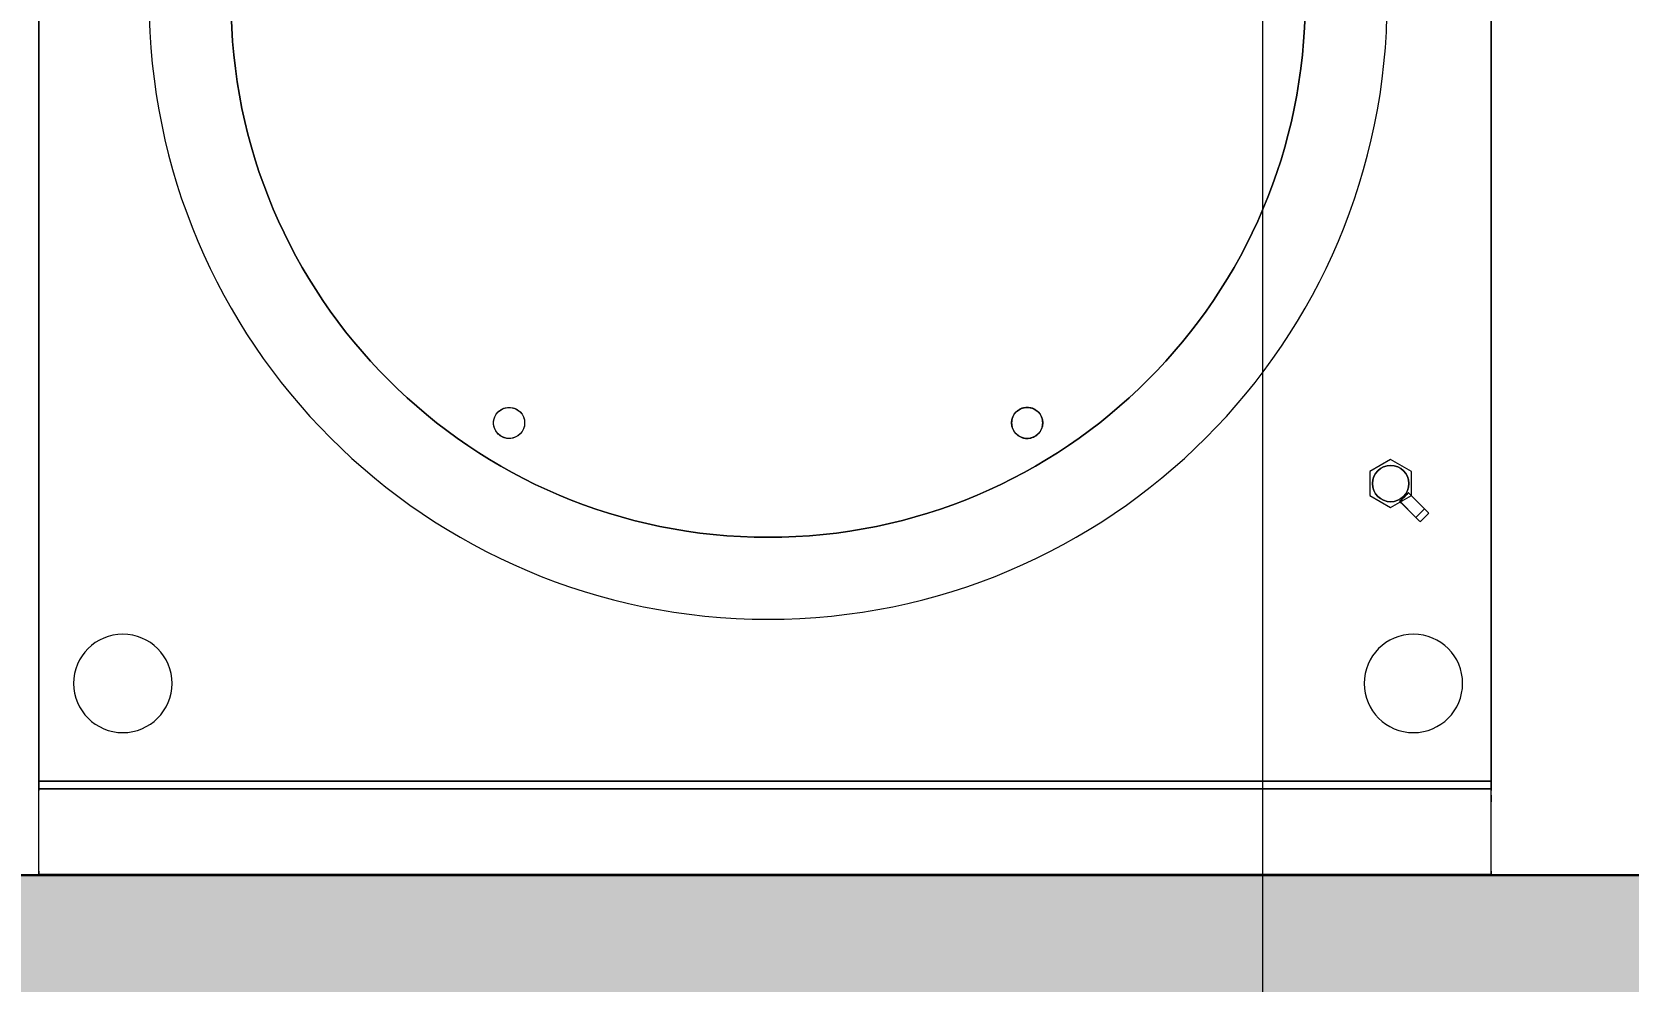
# Model space of a CAD drawing. Header units: millimetres. Extents: x -8689834 to 9419935, y -370377 to 166066.
# Drawn here: x -215946 to -215022, y 109509 to 110059 of the extents above; entities that cross this region are included whole.
import ezdxf
from ezdxf import colors
from ezdxf.entities.mleader import LeaderData, LeaderLine
from ezdxf.math import Vec2, Vec3

# ---------------------------------------------------------------- set-up
doc = ezdxf.new("R2010")
doc.units = ezdxf.units.MM
doc.header["$MEASUREMENT"] = 0
doc.linetypes.add('CENTER', pattern=[2, 1.25, -0.25, 0.25, -0.25])
doc.layers.get('0').update_dxf_attribs({"color": 250, "lineweight": 9})
for name, color, linetype, lineweight in [('АР_Оси', 195, 'Continuous', 9), ('АР_Отметки', 250, 'Continuous', 15), ('АР_Перегородки газоблок', 165, 'Continuous', 30), ('АР_Перегородки газоблок_Штрих', 165, 'Continuous', 5), ('ТХ_пищеблок', 30, 'Continuous', 20)]:
    doc.layers.add(name, color=color, linetype=linetype, lineweight=lineweight)
doc.styles.add('ISOCPEUR', font='isocpeur.ttf', dxfattribs={"width": 0.7})

# ---------------------------------------------------------------- blocks, each defined once
blk = doc.blocks.new('_DotSmall')
at = {"color": 0, "linetype": 'ByBlock', "const_width": 0.5}
blk.add_lwpolyline([(-0.0625, 0, 1), (0.0625, 0, 1)], format="xyb", close=True, dxfattribs=at)

msp = doc.modelspace()

# ---------------------------------------------------------------- hatches: boundary and pattern name
at = {"layer": 'АР_Перегородки газоблок_Штрих', "ltscale": 100}
h = msp.add_hatch(dxfattribs=at)
h.set_pattern_fill('AR-CONC', scale=30)
h.set_pattern_definition([(50, (0, 0), (215.17805, -18.82564), [22.5, -247.5]), (355, (0, 0), (-41.6254, 225.65764), [18, -198]), (100.45144, (17.93, -1.57), (173.55265, 206.832), [19.12206, -210.34263]), (46.1842, (0, 60), (320.1724, -49.65578), [33.75, -371.25]), (96.63564, (26.68, 55.86), (280.3986, 292.2356), [28.6831, -315.51413]), (351.18416, (0, 60), (280.3986, 292.2356), [27, -297]), (21, (30, 45), (179.07212, -120.78567), [22.5, -247.5]), (326, (30, 45), (72.9946, 217.54501), [18, -198]), (71.45144, (44.92, 34.93), (252.06671, 96.75935), [19.12206, -210.34263]), (37.5, (0, 0), (3.647957, 99.868156), [0, -195.6, 0, -201, 0, -198.75]), (7.5, (0, 0), (78.92086, 118.323514), [0, -114.6, 0, -191.1, 0, -75.75]), (327.5, (-66.9, 0), (160.14673, -6.766462), [0, -75, 0, -234, 0, -310.5]), (317.5, (-96.9, 0), (174.95585, 30.031495), [0, -97.5, 0, -155.4, 0, -220.5])])
h.paths.add_polyline_path([(-212033.92, 110768.73), (-212153.92, 110768.73), (-212153.92, 109570.58), (-217983.92, 109570.58), (-217983.92, 109450.58), (-212153.92, 109450.58), (-212153.92, 108165.99), (-212033.92, 108165.99)])

# ---------------------------------------------------------------- linework, layer by layer
at = {"layer": 'АР_Оси', "color": 7, "linetype": 'CENTER', "ltscale": 1000}
msp.add_line((-215233.92, 134363.15), (-215233.92, 78630.8), dxfattribs=at)
at = {"layer": 'АР_Перегородки газоблок', "color": 7, "ltscale": 100}
msp.add_lwpolyline([(-217983.93, 109570.58), (-212153.92, 109570.58)], dxfattribs=at)
at = {"layer": 'ТХ_пищеблок', "color": 230, "extrusion": (1.77636e-16, -1.0064e-31, -1)}
for p, q in [((-215942.45, 109619.54, 105.81), (-215941.95, 110562.84, 52.89)), ((-215101.45, 109619.54, 105.81), (-215100.95, 110563.83, 119.88))]:
    msp.add_line(p, q, dxfattribs=at)
at = {"layer": 'ТХ_пищеблок', "color": 230, "extrusion": (-1, 5.66554e-16, 0)}
for p, q in [((-215942.45, 109619.54, 105.81), (-215942.45, 110467.54, 105.81)), ((-215942.45, 110462.45, 179.81), (-215942.45, 109619.54, 179.81)), ((-215171.64, 109804.13, 179.81), (-215171.64, 109790.3, 179.81)), ((-215171.64, 109804.13, 220.81), (-215171.64, 109790.3, 220.81)), ((-215171.64, 109804.13, 179.81), (-215171.64, 109804.13, 220.81)), ((-215171.64, 109790.3, 179.81), (-215171.64, 109790.3, 220.81)), ((-215942.45, 109619.54, 179.81), (-215942.45, 109619.54, 105.81))]:
    msp.add_line(p, q, dxfattribs=at)
at = {"layer": 'ТХ_пищеблок', "color": 230}
for p, q in [((-215942.45, 110462.45, 179.81), (-215942.45, 109619.54, 179.81)), ((-215101.45, 110462.45, 179.81), (-215101.45, 109619.54, 179.81)), ((-215159.64, 109811.06, 220.81), (-215171.64, 109804.13, 220.81)), ((-215171.64, 109804.13, 220.81), (-215171.64, 109790.3, 220.81)), ((-215147.64, 109804.13, 220.81), (-215159.64, 109811.06, 220.81)), ((-215147.64, 109790.28, 220.81), (-215147.64, 109804.13, 220.81)), ((-215171.64, 109790.3, 220.81), (-215159.64, 109783.35, 220.81)), ((-215159.64, 109783.35, 220.81), (-215147.64, 109790.28, 220.81)), ((-215149.39, 109791.9, 271.81), (-215154.34, 109786.95, 271.81)), ((-215153.28, 109785.89, 271.81), (-215154.34, 109786.95, 271.81)), ((-215142.85, 109775.46, 284.81), (-215153.28, 109785.89, 284.81)), ((-215149.39, 109791.9, 271.81), (-215148.33, 109790.84, 271.81)), ((-215148.33, 109790.84, 284.81), (-215137.9, 109780.41, 284.81)), ((-215142.85, 109775.46, 284.81), (-215142.85, 109775.46, 280.95)), ((-215137.89, 109779.7, 284.81), (-215142.14, 109775.45, 284.81)), ((-215137.9, 109780.41, 284.81), (-215137.9, 109780.41, 280.95))]:
    msp.add_line(p, q, dxfattribs=at)
at = {"layer": 'ТХ_пищеблок', "color": 230, "extrusion": (1, -5.66554e-16, 0)}
for p, q in [((-215101.45, 109619.54, 105.81), (-215101.45, 110467.54, 105.81)), ((-215101.45, 110462.45, 179.81), (-215101.45, 109619.54, 179.81)), ((-215147.64, 109790.28, 179.81), (-215147.64, 109804.13, 179.81)), ((-215147.64, 109804.13, 179.81), (-215147.64, 109804.13, 220.81)), ((-215147.64, 109790.28, 220.81), (-215147.64, 109804.13, 220.81)), ((-215147.64, 109790.28, 179.81), (-215147.64, 109790.28, 220.81)), ((-215101.45, 109619.54, 179.81), (-215101.45, 109619.54, 105.81))]:
    msp.add_line(p, q, dxfattribs=at)
at = {"layer": 'ТХ_пищеблок', "color": 230, "extrusion": (-0.5, 0.866025, -1.59086e-16)}
for p, q in [((-215159.64, 109811.06, 179.81), (-215171.64, 109804.13, 179.81)), ((-215159.64, 109811.06, 220.81), (-215171.64, 109804.13, 220.81)), ((-215171.64, 109804.13, 179.81), (-215171.64, 109804.13, 220.81)), ((-215159.64, 109811.06, 179.81), (-215159.64, 109811.06, 220.81))]:
    msp.add_line(p, q, dxfattribs=at)
at = {"layer": 'ТХ_пищеблок', "color": 230, "extrusion": (-9.17483e-32, -1.83697e-16, -1)}
for p, q in [((-215159.64, 109811.06, 179.81), (-215171.64, 109804.13, 179.81)), ((-215171.64, 109804.13, 179.81), (-215171.64, 109790.3, 179.81)), ((-215147.64, 109804.13, 179.81), (-215159.64, 109811.06, 179.81)), ((-215147.64, 109790.28, 179.81), (-215147.64, 109804.13, 179.81)), ((-215171.64, 109790.3, 179.81), (-215159.64, 109783.35, 179.81)), ((-215159.64, 109783.35, 179.81), (-215147.64, 109790.28, 179.81))]:
    msp.add_line(p, q, dxfattribs=at)
at = {"layer": 'ТХ_пищеблок', "color": 230, "extrusion": (0.5, 0.866025, -1.59086e-16)}
for p, q in [((-215147.64, 109804.13, 179.81), (-215159.64, 109811.06, 179.81)), ((-215159.64, 109811.06, 179.81), (-215159.64, 109811.06, 220.81)), ((-215147.64, 109804.13, 220.81), (-215159.64, 109811.06, 220.81)), ((-215147.64, 109804.13, 179.81), (-215147.64, 109804.13, 220.81))]:
    msp.add_line(p, q, dxfattribs=at)
at = {"layer": 'ТХ_пищеблок', "color": 230, "extrusion": (-0.501483, -0.865168, 1.58929e-16)}
for p, q in [((-215171.64, 109790.3, 179.81), (-215159.64, 109783.35, 179.81)), ((-215171.64, 109790.3, 220.81), (-215159.64, 109783.35, 220.81)), ((-215171.64, 109790.3, 179.81), (-215171.64, 109790.3, 220.81)), ((-215159.64, 109783.35, 179.81), (-215159.64, 109783.35, 220.81))]:
    msp.add_line(p, q, dxfattribs=at)
at = {"layer": 'ТХ_пищеблок', "color": 230, "extrusion": (0.5, -0.866025, 1.59086e-16)}
for p, q in [((-215159.64, 109783.35, 179.81), (-215147.64, 109790.28, 179.81)), ((-215159.64, 109783.35, 220.81), (-215147.64, 109790.28, 220.81)), ((-215147.64, 109790.28, 179.81), (-215147.64, 109790.28, 220.81)), ((-215159.64, 109783.35, 179.81), (-215159.64, 109783.35, 220.81))]:
    msp.add_line(p, q, dxfattribs=at)
at = {"layer": 'ТХ_пищеблок', "color": 230, "extrusion": (-0.707107, 0.707107, 9.74459e-14)}
for p, q in [((-215149.39, 109791.9, 271.81), (-215154.34, 109786.95, 271.81)), ((-215153.63, 109787.66, 257.81), (-215154.34, 109786.95, 257.81)), ((-215154.34, 109786.95, 258.33), (-215154.34, 109786.95, 257.81)), ((-215154.34, 109786.95, 271.81), (-215154.34, 109786.95, 269.28)), ((-215149.39, 109791.9, 257.81), (-215150.1, 109791.19, 257.81)), ((-215149.39, 109791.9, 257.81), (-215149.39, 109791.9, 258.33)), ((-215149.39, 109791.9, 269.28), (-215149.39, 109791.9, 271.81))]:
    msp.add_line(p, q, dxfattribs=at)
at = {"layer": 'ТХ_пищеблок', "color": 230, "extrusion": (6.11395e-15, -6.01718e-15, -1)}
for p, q in [((-215153.63, 109787.66, 257.81), (-215154.34, 109786.95, 257.81)), ((-215154.34, 109786.95, 257.81), (-215144.97, 109777.58, 257.81)), ((-215150.1, 109791.19, 257.81), (-215153.63, 109787.66, 257.81)), ((-215149.39, 109791.9, 257.81), (-215150.1, 109791.19, 257.81)), ((-215140.02, 109782.53, 257.81), (-215149.39, 109791.9, 257.81)), ((-215140.02, 109782.53, 257.81), (-215144.97, 109777.58, 257.81))]:
    msp.add_line(p, q, dxfattribs=at)
at = {"layer": 'ТХ_пищеблок', "color": 230, "extrusion": (0.707107, -0.707107, 0)}
for p, q in [((-215154.34, 109786.95, 269.28), (-215154.34, 109786.95, 258.33)), ((-215150.1, 109791.19, 257.81), (-215153.63, 109787.66, 257.81)), ((-215149.39, 109791.9, 258.33), (-215149.39, 109791.9, 269.28))]:
    msp.add_line(p, q, dxfattribs=at)
at = {"layer": 'ТХ_пищеблок', "color": 230, "extrusion": (-0.707107, -0.707107, 0)}
for p, q in [((-215153.28, 109785.89, 271.81), (-215154.34, 109786.95, 271.81)), ((-215154.34, 109786.95, 271.81), (-215154.34, 109786.95, 269.28)), ((-215154.34, 109786.95, 269.28), (-215154.34, 109786.95, 258.33)), ((-215154.34, 109786.95, 258.33), (-215154.34, 109786.95, 257.81)), ((-215154.34, 109786.95, 257.81), (-215144.97, 109777.58, 257.81)), ((-215142.85, 109775.46, 284.81), (-215153.28, 109785.89, 284.81)), ((-215153.28, 109785.89, 284.81), (-215153.28, 109785.89, 271.81)), ((-215144.97, 109777.58, 257.81), (-215142.85, 109775.46, 280.95)), ((-215142.85, 109775.46, 284.81), (-215142.85, 109775.46, 280.95))]:
    msp.add_line(p, q, dxfattribs=at)
at = {"layer": 'ТХ_пищеблок', "color": 230, "extrusion": (-0.707107, 0.707107, 0)}
for p, q in [((-215153.28, 109785.89, 284.81), (-215153.28, 109785.89, 271.81)), ((-215148.33, 109790.84, 271.81), (-215148.33, 109790.84, 284.81))]:
    msp.add_line(p, q, dxfattribs=at)
at = {"layer": 'ТХ_пищеблок', "color": 230, "extrusion": (0.707107, 0.707107, 0)}
for p, q in [((-215140.02, 109782.53, 257.81), (-215149.39, 109791.9, 257.81)), ((-215149.39, 109791.9, 257.81), (-215149.39, 109791.9, 258.33)), ((-215149.39, 109791.9, 258.33), (-215149.39, 109791.9, 269.28)), ((-215149.39, 109791.9, 269.28), (-215149.39, 109791.9, 271.81)), ((-215149.39, 109791.9, 271.81), (-215148.33, 109790.84, 271.81)), ((-215148.33, 109790.84, 271.81), (-215148.33, 109790.84, 284.81)), ((-215148.33, 109790.84, 284.81), (-215137.9, 109780.41, 284.81)), ((-215137.9, 109780.41, 280.95), (-215140.02, 109782.53, 257.81)), ((-215137.9, 109780.41, 284.81), (-215137.9, 109780.41, 280.95))]:
    msp.add_line(p, q, dxfattribs=at)
at = {"layer": 'ТХ_пищеблок', "color": 230, "extrusion": (0.70124, -0.70124, -0.128554)}
for p, q in [((-215140.02, 109782.53, 257.81), (-215144.97, 109777.58, 257.81)), ((-215144.97, 109777.58, 257.81), (-215142.85, 109775.46, 280.95)), ((-215137.89, 109779.7, 284.81), (-215142.14, 109775.45, 284.81)), ((-215137.9, 109780.41, 280.95), (-215140.02, 109782.53, 257.81))]:
    msp.add_line(p, q, dxfattribs=at)
at = {"layer": 'ТХ_пищеблок', "color": 230, "extrusion": (-1, 5.66554e-16, -1.83697e-16)}
msp.add_line((-215942.45, 109619.54, 179.81), (-215942.45, 109619.54, 105.81), dxfattribs=at)
at = {"layer": 'ТХ_пищеблок', "color": 230, "extrusion": (-5.66554e-16, -1, 0)}
for p, q in [((-215942.45, 109619.54, 179.81), (-215942.45, 109619.54, 105.81)), ((-215101.45, 109619.54, 179.81), (-215101.45, 109619.54, 105.81))]:
    msp.add_line(p, q, dxfattribs=at)
at = {"layer": 'ТХ_пищеблок', "color": 230, "extrusion": (0, 0, -1)}
for centre, radius in [((215520.15, 110077.1, -179.81), 358.47), ((215520.15, 110077.1, -179.81), 358.47), ((215520.15, 110077.1, -218.91), 311.01)]:
    msp.add_circle(centre, radius, dxfattribs=at)
at = {"layer": 'ТХ_пищеблок', "color": 230}
msp.add_circle((-215520.15, 110077.1, 218.91), 311.01, dxfattribs=at)
at = {"layer": 'ТХ_пищеблок'}
for centre in [(-215159.64, 109797.2, 240.81), (-215159.64, 109797.2, 240.81), (-215159.64, 109797.2, 220.81)]:
    msp.add_circle(centre, 10.5, dxfattribs=at)
at = {"layer": 'ТХ_пищеблок', "extrusion": (-1.04074e-31, -1.83697e-16, -1)}
msp.add_circle((215159.64, 109797.2, -220.81), 10.5, dxfattribs=at)
at = {"layer": 'ТХ_пищеблок', "color": 230, "extrusion": (1.04074e-31, -1.83697e-16, -1)}
for centre in [(215893.85, 109681.54, 806.3), (215893.85, 109681.54, 849.8), (215893.85, 109681.54, 806.3), (215893.85, 109681.54, 849.8)]:
    msp.add_circle(centre, 28.5, dxfattribs=at)
at = {"layer": 'ТХ_пищеблок', "color": 230, "extrusion": (-1.04074e-31, -1.83697e-16, -1)}
for centre in [(215146.45, 109681.54, 806.3), (215146.45, 109681.54, 849.8), (215146.45, 109681.54, 806.3), (215146.45, 109681.54, 849.8)]:
    msp.add_circle(centre, 28.5, dxfattribs=at)
at = {"layer": 'ТХ_пищеблок', "extrusion": (0.707107, -0.707107, -9.74459e-14)}
for start, end in [(57.42103, 122.57897), (237.42103, 247.38014), (292.61986, 302.57897)]:
    msp.add_arc((-74502.49, 263.81, -229768.19), 6.5, start, end, dxfattribs=at)
at = {"layer": 'ТХ_пищеблок', "extrusion": (-0.707107, 0.707107, 9.74459e-14)}
for start, end in [(57.42103, 122.57897), (292.61986, 302.57897), (237.42103, 247.38014)]:
    msp.add_arc((74502.49, 263.81, 229768.19), 6.5, start, end, dxfattribs=at)
at = {"layer": 'ТХ_пищеблок', "extrusion": (0.707107, -0.707107, 0)}
msp.add_arc((-74502.49, 263.81, -229768.19), 6.5, 247.38014, 292.61986, dxfattribs=at)
at = {"layer": 'ТХ_пищеблок', "extrusion": (-0.707107, 0.707107, 0)}
msp.add_arc((74502.49, 263.81, 229768.19), 6.5, 247.38014, 292.61986, dxfattribs=at)
at = {"layer": 'ТХ_пищеблок', "extrusion": (4.83848e-17, 4.83848e-17, -1)}
for centre, start, end in [((215142.49, 109775.81, -284.81), 225.47989, 315), ((215138.25, 109780.05, -284.81), 135, 224.52011)]:
    msp.add_arc(centre, 0.5, start, end, dxfattribs=at)
at = {"layer": 'ТХ_пищеблок'}
for centre, start, end in [((-215142.49, 109775.81, 284.81), 225, 314.52011), ((-215138.25, 109780.05, 284.81), 315.47989, 45)]:
    msp.add_arc(centre, 0.5, start, end, dxfattribs=at)
at = {"layer": 'ТХ_пищеблок', "color": 230, "extrusion": (-4.00614e-16, -0.707107, -0.707107)}
for centre in [(-215670.15, 109832.3, 252.28), (-215670.15, 109832.3, 252.28), (-215370.15, 109832.3, 252.28), (-215370.15, 109832.3, 252.28)]:
    msp.add_ellipse(centre, major_axis=(0, 9, -9), ratio=0.707107, start_param=-1.570796, end_param=1.570796, dxfattribs=at)
at = {"layer": 'ТХ_пищеблок', "color": 230, "extrusion": (4.00614e-16, 0.707107, -0.707107)}
for centre in [(-215670.15, 109832.3, 252.28), (-215670.15, 109832.3, 252.28), (-215370.15, 109832.3, 252.28), (-215370.15, 109832.3, 252.28)]:
    msp.add_ellipse(centre, major_axis=(0, -9, -9), ratio=0.707107, start_param=-1.570796, end_param=1.570796, dxfattribs=at)
at = {"layer": 'ТХ_пищеблок', "extrusion": (-0.70124, 0.70124, 0.128554)}
for centre, major_axis, start_param, end_param in [((-215142.49, 109775.81, 280.95), (-0.35, 0.35, -3.86), 1.570796, 3.133217), ((-215138.25, 109780.05, 280.95), (0.35, -0.35, 3.86), 0.008376, 1.570796)]:
    msp.add_ellipse(centre, major_axis=major_axis, ratio=0.128554, start_param=start_param, end_param=end_param, dxfattribs=at)
at = {"layer": 'ТХ_пищеблок', "extrusion": (0.70124, -0.70124, -0.128554)}
for centre, major_axis, start_param, end_param in [((-215142.49, 109775.81, 280.95), (-0.35, 0.35, -3.86), 3.149968, 4.712389), ((-215138.25, 109780.05, 280.95), (0.35, -0.35, 3.86), 4.712389, 6.27481)]:
    msp.add_ellipse(centre, major_axis=major_axis, ratio=0.128554, start_param=start_param, end_param=end_param, dxfattribs=at)
at = {"layer": 'ТХ_пищеблок', "color": 230}
for points, knots in [([(-215678.3, 109828.48, 225.96), (-215678.36, 109828.6, 225.97), (-215678.41, 109828.73, 225.98), (-215678.7, 109829.42, 226.02), (-215678.87, 109829.99, 226.06), (-215679.1, 109831.16, 226.15), (-215679.15, 109831.74, 226.2), (-215679.15, 109832.87, 226.3), (-215679.1, 109833.46, 226.35), (-215678.87, 109834.62, 226.47), (-215678.7, 109835.2, 226.53), (-215678.24, 109836.31, 226.65), (-215677.95, 109836.84, 226.71), (-215677.29, 109837.82, 226.83), (-215676.91, 109838.27, 226.89), (-215676.11, 109839.07, 227.01), (-215675.66, 109839.44, 227.06), (-215674.68, 109840.1, 227.17), (-215674.15, 109840.39, 227.23), (-215673.04, 109840.85, 227.33), (-215672.47, 109841.02, 227.37), (-215671.3, 109841.25, 227.46), (-215670.72, 109841.3, 227.49), (-215669.59, 109841.3, 227.55), (-215669, 109841.25, 227.58), (-215667.84, 109841.02, 227.62), (-215667.27, 109840.85, 227.64), (-215666.16, 109840.39, 227.66), (-215665.63, 109840.11, 227.66), (-215664.64, 109839.45, 227.66), (-215664.19, 109839.07, 227.65), (-215663.39, 109838.27, 227.62), (-215663.01, 109837.82, 227.6), (-215662.35, 109836.83, 227.55), (-215662.07, 109836.3, 227.52), (-215661.61, 109835.19, 227.45), (-215661.43, 109834.61, 227.41), (-215661.21, 109833.45, 227.32), (-215661.15, 109832.87, 227.27), (-215661.15, 109832.3, 227.22), (-215661.15, 109831.74, 227.17), (-215661.21, 109831.15, 227.11), (-215661.43, 109829.99, 227), (-215661.61, 109829.41, 226.94), (-215662.07, 109828.3, 226.82), (-215662.35, 109827.77, 226.76), (-215663.02, 109826.79, 226.63), (-215663.39, 109826.34, 226.57), (-215664.19, 109825.54, 226.46), (-215664.64, 109825.16, 226.4), (-215665.62, 109824.5, 226.29), (-215666.15, 109824.22, 226.24), (-215667.26, 109823.76, 226.14), (-215667.84, 109823.59, 226.09), (-215668.9, 109823.38, 226.02), (-215669.39, 109823.32, 225.99), (-215669.86, 109823.31, 225.96)], [-30.986604, -30.986604, -30.986604, -30.986604, -30.592152, -30.592152, -28.892651, -28.892651, -27.19315, -27.19315, -25.489008, -25.489008, -23.784865, -23.784865, -22.080722, -22.080722, -20.376579, -20.376579, -18.676936, -18.676936, -16.977293, -16.977293, -15.27765, -15.27765, -13.578006, -13.578006, -11.883001, -11.883001, -10.187996, -10.187996, -8.49299, -8.49299, -6.797985, -6.797985, -5.098489, -5.098489, -3.398993, -3.398993, -1.699496, -1.699496, 0, 0, 0, 1.70414, 1.70414, 3.40828, 3.40828, 5.112419, 5.112419, 6.816559, 6.816559, 8.516208, 8.516208, 10.215856, 10.215856, 11.915505, 11.915505, 13.32595, 13.32595, 13.32595, 13.32595]), ([(-215678.3, 109828.48, 225.96), (-215678.36, 109828.6, 225.97), (-215678.41, 109828.73, 225.98), (-215678.7, 109829.42, 226.02), (-215678.87, 109829.99, 226.06), (-215679.1, 109831.16, 226.15), (-215679.15, 109831.74, 226.2), (-215679.15, 109832.87, 226.3), (-215679.1, 109833.46, 226.35), (-215678.87, 109834.62, 226.47), (-215678.7, 109835.2, 226.53), (-215678.24, 109836.31, 226.65), (-215677.95, 109836.84, 226.71), (-215677.29, 109837.82, 226.83), (-215676.91, 109838.27, 226.89), (-215676.11, 109839.07, 227.01), (-215675.66, 109839.44, 227.06), (-215674.68, 109840.1, 227.17), (-215674.15, 109840.39, 227.23), (-215673.04, 109840.85, 227.33), (-215672.47, 109841.02, 227.37), (-215671.3, 109841.25, 227.46), (-215670.72, 109841.3, 227.49), (-215669.59, 109841.3, 227.55), (-215669, 109841.25, 227.58), (-215667.84, 109841.02, 227.62), (-215667.27, 109840.85, 227.64), (-215666.16, 109840.39, 227.66), (-215665.63, 109840.11, 227.66), (-215664.64, 109839.45, 227.66), (-215664.19, 109839.07, 227.65), (-215663.39, 109838.27, 227.62), (-215663.01, 109837.82, 227.6), (-215662.35, 109836.83, 227.55), (-215662.07, 109836.3, 227.52), (-215661.61, 109835.19, 227.45), (-215661.43, 109834.61, 227.41), (-215661.21, 109833.45, 227.32), (-215661.15, 109832.87, 227.27), (-215661.15, 109832.3, 227.22), (-215661.15, 109831.74, 227.17), (-215661.21, 109831.15, 227.11), (-215661.43, 109829.99, 227), (-215661.61, 109829.41, 226.94), (-215662.07, 109828.3, 226.82), (-215662.35, 109827.77, 226.76), (-215663.02, 109826.79, 226.63), (-215663.39, 109826.34, 226.57), (-215664.19, 109825.54, 226.46), (-215664.64, 109825.16, 226.4), (-215665.62, 109824.5, 226.29), (-215666.15, 109824.22, 226.24), (-215667.26, 109823.76, 226.14), (-215667.84, 109823.59, 226.09), (-215668.9, 109823.38, 226.02), (-215669.39, 109823.32, 225.99), (-215669.86, 109823.31, 225.96)], [-30.986604, -30.986604, -30.986604, -30.986604, -30.592152, -30.592152, -28.892651, -28.892651, -27.19315, -27.19315, -25.489008, -25.489008, -23.784865, -23.784865, -22.080722, -22.080722, -20.376579, -20.376579, -18.676936, -18.676936, -16.977293, -16.977293, -15.27765, -15.27765, -13.578006, -13.578006, -11.883001, -11.883001, -10.187996, -10.187996, -8.49299, -8.49299, -6.797985, -6.797985, -5.098489, -5.098489, -3.398993, -3.398993, -1.699496, -1.699496, 0, 0, 0, 1.70414, 1.70414, 3.40828, 3.40828, 5.112419, 5.112419, 6.816559, 6.816559, 8.516208, 8.516208, 10.215856, 10.215856, 11.915505, 11.915505, 13.32595, 13.32595, 13.32595, 13.32595]), ([(-215362.01, 109828.48, 225.96), (-215361.95, 109828.6, 225.97), (-215361.89, 109828.73, 225.98), (-215361.61, 109829.42, 226.02), (-215361.43, 109829.99, 226.06), (-215361.21, 109831.16, 226.15), (-215361.15, 109831.74, 226.2), (-215361.15, 109832.3, 226.25), (-215361.15, 109832.87, 226.3), (-215361.21, 109833.46, 226.35), (-215361.43, 109834.62, 226.47), (-215361.61, 109835.2, 226.53), (-215362.07, 109836.31, 226.65), (-215362.35, 109836.84, 226.71), (-215363.02, 109837.82, 226.83), (-215363.39, 109838.27, 226.89), (-215364.19, 109839.07, 227.01), (-215364.64, 109839.44, 227.06), (-215365.62, 109840.1, 227.17), (-215366.15, 109840.39, 227.23), (-215367.26, 109840.85, 227.33), (-215367.84, 109841.02, 227.37), (-215369, 109841.25, 227.46), (-215369.59, 109841.3, 227.49), (-215370.72, 109841.3, 227.55), (-215371.3, 109841.25, 227.58), (-215372.46, 109841.02, 227.62), (-215373.04, 109840.85, 227.64), (-215374.15, 109840.39, 227.66), (-215374.68, 109840.11, 227.66), (-215375.66, 109839.45, 227.66), (-215376.11, 109839.07, 227.65), (-215376.91, 109838.27, 227.62), (-215377.29, 109837.82, 227.6), (-215377.95, 109836.83, 227.55), (-215378.24, 109836.3, 227.52), (-215378.7, 109835.19, 227.45), (-215378.87, 109834.61, 227.41), (-215379.1, 109833.45, 227.32), (-215379.15, 109832.87, 227.27), (-215379.15, 109831.74, 227.17), (-215379.1, 109831.15, 227.11), (-215378.87, 109829.99, 227), (-215378.7, 109829.41, 226.94), (-215378.24, 109828.3, 226.82), (-215377.95, 109827.77, 226.76), (-215377.29, 109826.79, 226.63), (-215376.91, 109826.34, 226.57), (-215376.11, 109825.54, 226.46), (-215375.66, 109825.16, 226.4), (-215374.68, 109824.5, 226.29), (-215374.15, 109824.22, 226.24), (-215373.04, 109823.76, 226.14), (-215372.47, 109823.59, 226.09), (-215371.4, 109823.38, 226.02), (-215370.92, 109823.32, 225.99), (-215370.44, 109823.31, 225.96)], [-3.793386, -3.793386, -3.793386, -3.793386, -3.399002, -3.399002, -1.699501, -1.699501, 0, 0, 0, 1.704143, 1.704143, 3.408286, 3.408286, 5.112429, 5.112429, 6.816571, 6.816571, 8.516215, 8.516215, 10.215858, 10.215858, 11.915501, 11.915501, 13.615144, 13.615144, 15.310149, 15.310149, 17.005155, 17.005155, 18.70016, 18.70016, 20.395165, 20.395165, 22.094662, 22.094662, 23.794158, 23.794158, 25.493654, 25.493654, 27.19315, 27.19315, 28.89729, 28.89729, 30.60143, 30.60143, 32.30557, 32.30557, 34.00971, 34.00971, 35.709358, 35.709358, 37.409007, 37.409007, 39.108655, 39.108655, 40.519034, 40.519034, 40.519034, 40.519034]), ([(-215362.01, 109828.48, 225.96), (-215361.95, 109828.6, 225.97), (-215361.89, 109828.73, 225.98), (-215361.61, 109829.42, 226.02), (-215361.43, 109829.99, 226.06), (-215361.21, 109831.16, 226.15), (-215361.15, 109831.74, 226.2), (-215361.15, 109832.3, 226.25), (-215361.15, 109832.87, 226.3), (-215361.21, 109833.46, 226.35), (-215361.43, 109834.62, 226.47), (-215361.61, 109835.2, 226.53), (-215362.07, 109836.31, 226.65), (-215362.35, 109836.84, 226.71), (-215363.02, 109837.82, 226.83), (-215363.39, 109838.27, 226.89), (-215364.19, 109839.07, 227.01), (-215364.64, 109839.44, 227.06), (-215365.62, 109840.1, 227.17), (-215366.15, 109840.39, 227.23), (-215367.26, 109840.85, 227.33), (-215367.84, 109841.02, 227.37), (-215369, 109841.25, 227.46), (-215369.59, 109841.3, 227.49), (-215370.72, 109841.3, 227.55), (-215371.3, 109841.25, 227.58), (-215372.46, 109841.02, 227.62), (-215373.04, 109840.85, 227.64), (-215374.15, 109840.39, 227.66), (-215374.68, 109840.11, 227.66), (-215375.66, 109839.45, 227.66), (-215376.11, 109839.07, 227.65), (-215376.91, 109838.27, 227.62), (-215377.29, 109837.82, 227.6), (-215377.95, 109836.83, 227.55), (-215378.24, 109836.3, 227.52), (-215378.7, 109835.19, 227.45), (-215378.87, 109834.61, 227.41), (-215379.1, 109833.45, 227.32), (-215379.15, 109832.87, 227.27), (-215379.15, 109831.74, 227.17), (-215379.1, 109831.15, 227.11), (-215378.87, 109829.99, 227), (-215378.7, 109829.41, 226.94), (-215378.24, 109828.3, 226.82), (-215377.95, 109827.77, 226.76), (-215377.29, 109826.79, 226.63), (-215376.91, 109826.34, 226.57), (-215376.11, 109825.54, 226.46), (-215375.66, 109825.16, 226.4), (-215374.68, 109824.5, 226.29), (-215374.15, 109824.22, 226.24), (-215373.04, 109823.76, 226.14), (-215372.47, 109823.59, 226.09), (-215371.4, 109823.38, 226.02), (-215370.92, 109823.32, 225.99), (-215370.44, 109823.31, 225.96)], [-3.793386, -3.793386, -3.793386, -3.793386, -3.399002, -3.399002, -1.699501, -1.699501, 0, 0, 0, 1.704143, 1.704143, 3.408286, 3.408286, 5.112429, 5.112429, 6.816571, 6.816571, 8.516215, 8.516215, 10.215858, 10.215858, 11.915501, 11.915501, 13.615144, 13.615144, 15.310149, 15.310149, 17.005155, 17.005155, 18.70016, 18.70016, 20.395165, 20.395165, 22.094662, 22.094662, 23.794158, 23.794158, 25.493654, 25.493654, 27.19315, 27.19315, 28.89729, 28.89729, 30.60143, 30.60143, 32.30557, 32.30557, 34.00971, 34.00971, 35.709358, 35.709358, 37.409007, 37.409007, 39.108655, 39.108655, 40.519034, 40.519034, 40.519034, 40.519034]), ([(-215669.86, 109823.31, 225.96), (-215670.56, 109823.29, 225.92), (-215671.26, 109823.34, 225.87), (-215672.63, 109823.62, 225.8), (-215673.31, 109823.85, 225.77), (-215674.86, 109824.57, 225.73), (-215675.68, 109825.14, 225.74), (-215677.19, 109826.59, 225.82), (-215677.83, 109827.49, 225.89), (-215678.3, 109828.48, 225.96)], [-10.504226, -10.504226, -10.504226, -10.504226, -8.41064, -8.41064, -6.288006, -6.288006, -3.293924, -3.293924, -0.006885, -0.006885, -0.006885, -0.006885]), ([(-215669.86, 109823.31, 225.96), (-215670.56, 109823.29, 225.92), (-215671.26, 109823.34, 225.87), (-215672.63, 109823.62, 225.8), (-215673.31, 109823.85, 225.77), (-215674.86, 109824.57, 225.73), (-215675.68, 109825.14, 225.74), (-215677.19, 109826.59, 225.82), (-215677.83, 109827.49, 225.89), (-215678.3, 109828.48, 225.96)], [-10.504226, -10.504226, -10.504226, -10.504226, -8.41064, -8.41064, -6.288006, -6.288006, -3.293924, -3.293924, -0.006885, -0.006885, -0.006885, -0.006885]), ([(-215370.44, 109823.31, 225.96), (-215369.35, 109823.27, 225.89), (-215368.25, 109823.44, 225.82), (-215366.27, 109824.12, 225.74), (-215365.39, 109824.6, 225.73), (-215364.05, 109825.65, 225.77), (-215363.54, 109826.15, 225.8), (-215362.67, 109827.25, 225.87), (-215362.3, 109827.85, 225.92), (-215362.01, 109828.48, 225.96)], [0, 0, 0, 0, 3.29307, 3.29307, 6.287036, 6.287036, 8.40308, 8.40308, 10.497461, 10.497461, 10.497461, 10.497461]), ([(-215370.44, 109823.31, 225.96), (-215369.35, 109823.27, 225.89), (-215368.25, 109823.44, 225.82), (-215366.27, 109824.12, 225.74), (-215365.39, 109824.6, 225.73), (-215364.05, 109825.65, 225.77), (-215363.54, 109826.15, 225.8), (-215362.67, 109827.25, 225.87), (-215362.3, 109827.85, 225.92), (-215362.01, 109828.48, 225.96)], [0, 0, 0, 0, 3.29307, 3.29307, 6.287036, 6.287036, 8.40308, 8.40308, 10.497461, 10.497461, 10.497461, 10.497461])]:
    msp.add_open_spline(points, degree=3, knots=knots, dxfattribs=at)
at = {"layer": 'ТХ_пищеблок'}
for points in [[(-215942.45, 110421.54, 105.81), (-215942.45, 110421.54, -802.5), (-215942.45, 109620.54, -802.5), (-215942.45, 109620.54, 105.81)], [(-215101.45, 110421.54, 105.81), (-215101.45, 110421.54, -802.5), (-215101.45, 109620.54, -802.5), (-215101.45, 109620.54, 105.81)]]:
    msp.add_3dface(points, dxfattribs=at)
at = {"layer": 'ТХ_пищеблок', "color": 230}
for points, invisible_edges in [([(-215101.45, 109624.29, 251.03), (-215942.45, 109624.29, 251.03), (-215942.45, 109624.84, 246.89), (-215101.45, 109624.84, 246.89)], 1), ([(-215942.45, 109608.84, 246.89), (-215942.45, 109624.84, 246.89), (-215942.45, 109624.84, 179.81), (-215942.45, 109619.54, 179.81)], 9), ([(-215942.45, 109624.84, 246.89), (-215942.45, 109608.84, 246.89), (-215942.45, 109624.29, 251.03)], 3), ([(-215101.45, 109622.69, 254.89), (-215942.45, 109622.69, 254.89), (-215942.45, 109624.29, 251.03), (-215101.45, 109624.29, 251.03)], 5), ([(-215942.45, 109624.29, 251.03), (-215942.45, 109608.84, 246.89), (-215942.45, 109622.69, 254.89)], 3), ([(-215942.45, 109622.69, 254.89), (-215942.45, 109608.84, 246.89), (-215942.45, 109620.15, 258.2)], 3), ([(-215942.45, 109572.84, 52.89), (-215942.45, 109620.54, 52.89), (-215942.45, 109620.54, 105.81), (-215942.45, 109619.54, 105.81)], 8), ([(-215942.45, 109620.15, 258.2), (-215942.45, 109608.84, 246.89), (-215942.45, 109616.84, 260.74)], 3), ([(-215942.45, 109572.84, 52.89), (-215942.45, 109619.54, 105.81), (-215942.45, 109619.54, 179.81), (-215942.45, 109572.64, 262.89)], 13), ([(-215942.45, 109572.64, 262.89), (-215942.45, 109608.84, 262.89), (-215942.45, 109608.84, 246.89), (-215942.45, 109619.54, 179.81)], 14), ([(-215101.45, 109608.84, 246.89), (-215101.45, 109624.84, 246.89), (-215101.45, 109624.84, 179.81), (-215101.45, 109619.54, 179.81)], 9), ([(-215101.45, 109624.84, 246.89), (-215101.45, 109608.84, 246.89), (-215101.45, 109624.29, 251.03)], 3), ([(-215101.45, 109624.29, 251.03), (-215101.45, 109608.84, 246.89), (-215101.45, 109622.69, 254.89)], 3), ([(-215101.45, 109622.69, 254.89), (-215101.45, 109608.84, 246.89), (-215101.45, 109620.15, 258.2)], 3), ([(-215101.45, 109572.84, 52.89), (-215101.45, 109620.54, 52.89), (-215101.45, 109620.54, 105.81), (-215101.45, 109619.54, 105.81)], 8), ([(-215101.45, 109620.15, 258.2), (-215101.45, 109608.84, 246.89), (-215101.45, 109616.84, 260.74)], 3), ([(-215101.45, 109572.84, 52.89), (-215101.45, 109619.54, 105.81), (-215101.45, 109619.54, 179.81), (-215101.45, 109572.64, 262.89)], 13), ([(-215101.45, 109572.64, 262.89), (-215101.45, 109608.84, 262.89), (-215101.45, 109608.84, 246.89), (-215101.45, 109619.54, 179.81)], 14), ([(-215101.45, 109612.98, 262.34), (-215942.45, 109612.98, 262.34), (-215942.45, 109616.84, 260.74), (-215101.45, 109616.84, 260.74)], 5), ([(-215942.45, 109616.84, 260.74), (-215942.45, 109608.84, 246.89), (-215942.45, 109612.98, 262.34)], 3), ([(-215101.45, 109616.84, 260.74), (-215101.45, 109608.84, 246.89), (-215101.45, 109612.98, 262.34)], 3), ([(-215942.45, 109572.64, 262.89), (-215942.45, 109572.84, 52.89), (-215942.45, 109572.32, 52.95), (-215942.45, 109572.17, 262.82)], 5), ([(-215101.45, 109572.32, 52.95), (-215942.45, 109572.32, 52.95), (-215942.45, 109571.84, 53.15), (-215101.45, 109571.84, 53.15)], 5), ([(-215942.45, 109572.17, 262.82), (-215942.45, 109572.32, 52.95), (-215942.45, 109571.84, 53.15), (-215942.45, 109571.74, 262.64)], 5), ([(-215101.45, 109571.74, 262.64), (-215942.45, 109571.74, 262.64), (-215942.45, 109572.17, 262.82), (-215101.45, 109572.17, 262.82)], 5), ([(-215942.45, 109571.74, 262.64), (-215942.45, 109571.84, 53.15), (-215942.45, 109571.42, 53.47), (-215942.45, 109571.36, 262.36)], 5), ([(-215101.45, 109572.64, 262.89), (-215101.45, 109572.84, 52.89), (-215101.45, 109572.32, 52.95), (-215101.45, 109572.17, 262.82)], 5), ([(-215101.45, 109572.17, 262.82), (-215101.45, 109572.32, 52.95), (-215101.45, 109571.84, 53.15), (-215101.45, 109571.74, 262.64)], 5), ([(-215101.45, 109571.74, 262.64), (-215101.45, 109571.84, 53.15), (-215101.45, 109571.42, 53.47), (-215101.45, 109571.36, 262.36)], 5), ([(-215942.45, 109571.36, 262.36), (-215942.45, 109571.42, 53.47), (-215942.45, 109571.1, 53.89), (-215942.45, 109571.08, 261.99)], 5), ([(-215101.45, 109571.1, 53.89), (-215942.45, 109571.1, 53.89), (-215942.45, 109570.9, 54.37), (-215101.45, 109570.9, 54.37)], 5), ([(-215942.45, 109571.08, 261.99), (-215942.45, 109571.1, 53.89), (-215942.45, 109570.9, 54.37), (-215942.45, 109570.9, 261.55)], 5), ([(-215101.45, 109570.9, 261.55), (-215942.45, 109570.9, 261.55), (-215942.45, 109571.08, 261.99), (-215101.45, 109571.08, 261.99)], 5), ([(-215101.45, 109570.84, 261.09), (-215942.45, 109570.84, 261.09), (-215942.45, 109570.9, 261.55), (-215101.45, 109570.9, 261.55)], 4), ([(-215101.45, 109570.9, 54.37), (-215942.45, 109570.9, 54.37), (-215942.45, 109570.84, 54.89), (-215101.45, 109570.84, 54.89)], 1), ([(-215942.45, 109570.9, 261.55), (-215942.45, 109570.9, 54.37), (-215942.45, 109570.84, 54.89), (-215942.45, 109570.84, 261.09)], 1), ([(-215101.45, 109571.36, 262.36), (-215101.45, 109571.42, 53.47), (-215101.45, 109571.1, 53.89), (-215101.45, 109571.08, 261.99)], 5), ([(-215101.45, 109571.08, 261.99), (-215101.45, 109571.1, 53.89), (-215101.45, 109570.9, 54.37), (-215101.45, 109570.9, 261.55)], 5), ([(-215101.45, 109570.9, 261.55), (-215101.45, 109570.9, 54.37), (-215101.45, 109570.84, 54.89), (-215101.45, 109570.84, 261.09)], 1)]:
    msp.add_3dface(points, dxfattribs=dict(at, invisible_edges=invisible_edges))
for points in [[(-215101.45, 109624.84, 246.89), (-215942.45, 109624.84, 246.89), (-215942.45, 109624.84, 179.81), (-215101.45, 109624.84, 179.81)], [(-215101.45, 109620.54, 105.81), (-215942.45, 109620.54, 105.81), (-215942.45, 109620.54, -802.5), (-215101.45, 109620.54, -802.5)], [(-215101.45, 109620.54, 105.81), (-215942.45, 109620.54, 105.81), (-215942.45, 109620.54, 52.89), (-215101.45, 109620.54, 52.89)], [(-215101.45, 109570.84, 54.89), (-215942.45, 109570.84, 54.89), (-215942.45, 109570.84, 261.09), (-215101.45, 109570.84, 261.09)]]:
    msp.add_3dface(points, dxfattribs=at)

# ---------------------------------------------------------------- leaders
at = {"layer": 'АР_Отметки', "color": 7}
ml = msp.add_multileader_mtext('Standard', dxfattribs=at)
ml.set_content('{\\W0.8;-2,730}', color=7, style='ISOCPEUR')
ml.set_leader_properties(color=256, linetype='Continuous', lineweight=-1)
ml.set_arrow_properties(name='DOTSMALL')
ml.build(insert=Vec2(0, 0))
ml.multileader.update_dxf_attribs({"has_text_frame": 1, "text_left_attachment_type": 4, "text_right_attachment_type": 4, "dogleg_length": 100, "arrow_head_size": 180})
ctx = ml.context
ctx.base_point, ctx.char_height, ctx.arrow_head_size, ctx.landing_gap_size, ctx.plane_origin = Vec3(-314791.32, 121809.02, 0), 250, 180, 50, Vec3(-319449.83, 117956.71, 0)
ctx.left_attachment, ctx.right_attachment = 4, 4
notes = []
notes.append((ctx, [(0, (0, 0, 0), (0, 0), (1, 0), 1, [])]))
ctx.mtext.insert, ctx.mtext.width, ctx.mtext.defined_height, ctx.mtext.line_spacing_style, ctx.mtext.flow_direction = Vec3(-314741.32, 122142.35, 0), 769.989, 343.89, 2, 5
ml = msp.add_multileader_mtext('Standard', dxfattribs=at)
ml.set_content('{\\W0.8;-2,430}', color=7, style='ISOCPEUR')
ml.set_leader_properties(color=256, linetype='Continuous', lineweight=-1)
ml.set_arrow_properties(name='DOTSMALL')
ml.build(insert=Vec2(0, 0))
ml.multileader.update_dxf_attribs({"has_text_frame": 1, "text_left_attachment_type": 4, "text_right_attachment_type": 4, "dogleg_length": 100, "arrow_head_size": 180})
ctx = ml.context
ctx.base_point, ctx.char_height, ctx.arrow_head_size, ctx.landing_gap_size, ctx.plane_origin = Vec3(-301002.25, 120038.58), 250, 180, 50, Vec3(-299949.55, 118383.41)
ctx.left_attachment, ctx.right_attachment = 4, 4
notes.append((ctx, [(0, (0, 0, 0), (0, 0), (1, 0), 1, [])]))
ctx.mtext.insert, ctx.mtext.width, ctx.mtext.line_spacing_style, ctx.mtext.flow_direction = Vec3(-300952.25, 120371.92), 852.697, 2, 5
ml = msp.add_multileader_mtext('Standard', dxfattribs=at)
ml.set_content('{\\W0.8;-2,430}', color=7, style='ISOCPEUR')
ml.set_leader_properties(color=256, linetype='Continuous', lineweight=-1)
ml.set_arrow_properties(name='DOTSMALL')
ml.build(insert=Vec2(0, 0))
ml.multileader.update_dxf_attribs({"has_text_frame": 1, "text_left_attachment_type": 4, "text_right_attachment_type": 4, "dogleg_length": 100, "arrow_head_size": 180})
ctx = ml.context
ctx.base_point, ctx.char_height, ctx.arrow_head_size, ctx.landing_gap_size, ctx.plane_origin = Vec3(-336711.89, 117132.66), 250, 180, 50, Vec3(-335659.19, 115477.48)
ctx.left_attachment, ctx.right_attachment = 4, 4
notes.append((ctx, [(0, (0, 0, 0), (0, 0), (1, 0), 1, [])]))
ctx.mtext.insert, ctx.mtext.width, ctx.mtext.line_spacing_style, ctx.mtext.flow_direction = Vec3(-336661.89, 117465.99), 852.697, 2, 5
ml = msp.add_multileader_mtext('Standard', dxfattribs=at)
ml.set_content('{\\W0.8;-2,480}', color=7, style='ISOCPEUR')
ml.set_leader_properties(color=256, linetype='Continuous', lineweight=-1)
ml.set_arrow_properties(name='DOTSMALL')
ml.build(insert=Vec2(0, 0))
ml.multileader.update_dxf_attribs({"has_text_frame": 1, "text_left_attachment_type": 4, "text_right_attachment_type": 4, "dogleg_length": 100, "arrow_head_size": 180})
ctx = ml.context
ctx.base_point, ctx.char_height, ctx.arrow_head_size, ctx.landing_gap_size, ctx.plane_origin = Vec3(-302447.53, 114255.08), 250, 180, 50, Vec3(-301394.84, 112599.9)
ctx.left_attachment, ctx.right_attachment = 4, 4
notes.append((ctx, [(0, (0, 0, 0), (0, 0), (1, 0), 1, [])]))
ctx.mtext.insert, ctx.mtext.width, ctx.mtext.line_spacing_style, ctx.mtext.flow_direction = Vec3(-302397.53, 114588.41), 852.697, 2, 5
for ctx, leaders in notes:
    for number, flags, end, landing, length, lines in leaders:
        leader = LeaderData()
        leader.index, (leader.has_last_leader_line, leader.has_dogleg_vector, leader.attachment_direction) = number, flags
        leader.last_leader_point, leader.dogleg_vector, leader.dogleg_length = Vec3(end), Vec3(landing), length
        for number, points, colour, breaks in lines:
            line = LeaderLine()
            line.index, line.vertices, line.color, line.breaks = number, Vec3.list(points), colors.encode_raw_color(colour), breaks
            leader.lines.append(line)
        ctx.leaders.append(leader)

doc.saveas('drawing.dxf')
